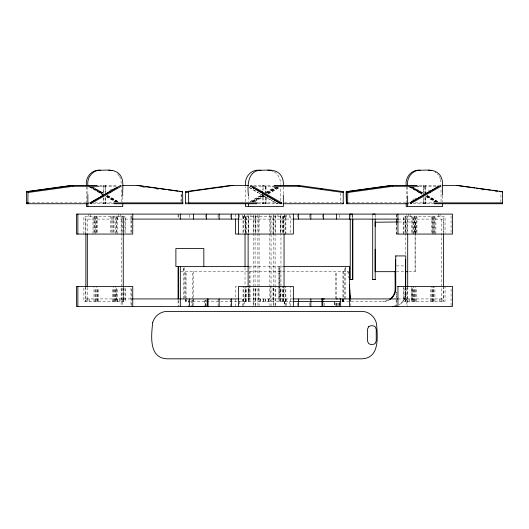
<?xml version="1.0" encoding="UTF-8"?>
<svg xmlns="http://www.w3.org/2000/svg" width="529" height="529" viewBox="0 0 529 529"><rect width="100%" height="100%" fill="white"/><g stroke="black" fill="none" stroke-linecap="round" stroke-linejoin="round"><path stroke-width="0.4" stroke-dasharray="2.65 1.98" d="M83.873 288.034L83.873 301.424L125.261 301.424L125.261 286.454M83.873 234.063L83.873 216.592L125.261 216.592L125.261 232.469M85.341 286.454L85.341 301.424L85.334 298.931L131.853 298.931M85.341 234.063L85.341 216.592M86.406 203.308L86.406 186.79M93.018 234.063L93.018 216.592M93.99 301.424L93.99 286.454M93.99 232.469L93.99 216.592M94.427 232.469L94.427 216.592M95.075 301.424L95.075 288.034M95.075 232.469L95.075 216.592M95.18 301.424L95.18 288.034M95.18 234.063L95.18 216.592M96.344 301.424L96.344 286.454M96.344 232.469L96.344 216.592M96.582 232.469L96.582 216.592M97.429 301.424L97.429 288.034M97.429 232.469L97.429 216.592M97.515 301.424L97.515 288.034M98.632 301.424L98.632 288.034M110.237 232.469L110.237 216.592M111.328 232.469L111.328 216.592M112.307 301.424L112.307 288.034M112.591 232.469L112.591 216.592M113.675 301.424L113.675 286.454M113.675 232.469L113.675 216.592M114.013 301.424L114.013 288.034M114.013 232.469L114.013 216.592M114.489 301.424L114.489 288.034M115.415 301.424L115.415 288.034M115.415 234.063L115.415 216.592M115.858 301.424L115.858 286.454M116.168 301.424L116.168 288.034M116.168 232.469L116.168 216.592M116.406 288.014L116.406 301.424M116.406 232.482L116.406 216.592M117.577 301.424L117.63 288.014M117.63 234.063L117.577 216.592M121.128 288.014L121.128 305.669M121.128 232.482L121.128 214.1M121.26 201.661L121.26 187.616M122.252 288.014L122.252 306.417M122.252 232.482L122.252 214.814M123.568 288.014L123.568 301.424M123.568 232.482L123.568 216.592M123.793 301.424L123.793 286.454M123.793 234.063L123.793 216.592M124.983 288.014L124.983 301.424M124.983 232.482L124.983 216.592M130.967 288.014L130.967 305.669M130.967 232.482L130.967 214.814M131.278 305.617L131.278 287.254M131.278 232.462L131.278 214.9M183.702 298.931L183.702 266.497M184.621 298.125L184.621 266.497M185.6 298.125L185.6 271.489M186.069 298.931L186.069 271.489M192.384 298.931L192.384 271.489M192.629 305.669L192.629 300.426M193.224 271.489L193.224 301.424M193.422 305.669L193.422 298.931M205.602 305.669L205.602 300.426M235.55 306.417L235.55 286.454L237.554 286.454M243.036 301.424L243.036 286.454M243.036 232.469L243.036 216.592L285.885 216.592L285.885 234.063M243.228 301.424L243.228 286.454M243.181 232.469L243.181 216.592M243.598 219.092L243.604 214.814M243.598 305.669L243.598 298.931M245.522 301.424L245.522 288.034M245.522 232.469L245.522 216.592M245.549 201.661L245.549 186.79M245.674 232.469L245.674 216.592M245.714 301.424L245.714 288.034M245.965 301.424L245.965 286.454M245.965 234.063L245.965 216.592M246.117 301.424L246.117 286.454M246.117 234.063L246.117 216.592M248.458 301.424L248.458 288.034M248.458 232.469L248.458 216.592M248.604 301.424L248.604 288.034M248.604 232.469L248.604 216.592M249.007 287.578L249.066 301.424M249.906 301.424L249.906 271.489M253.219 288.014L253.219 305.669M253.219 232.482L253.219 214.814M255.137 305.669L255.137 298.931M255.738 305.669L255.738 288.014M255.738 232.482L255.738 214.814M255.904 288.014L255.904 301.424M255.884 232.482L255.884 216.592M258.516 288.014L258.516 301.424M258.536 232.482L258.536 216.592M259.091 306.417L259.098 298.931M270.398 286.454L270.398 301.424M270.398 234.063L270.398 216.592M271.066 306.417L271.053 214.814M273.037 288.014L273.037 301.424M273.037 234.063L273.037 216.592M273.176 288.014L273.176 306.417M273.176 234.063L273.176 214.814M275.1 305.669L275.1 214.1M275.702 305.669L275.702 286.454M275.702 232.482L275.702 214.1M278.948 298.931L278.948 266.497L278.968 271.489M279.008 271.489L279.008 301.424M279.848 301.424L279.887 266.497L279.907 298.931M280.31 301.424L280.31 288.034M280.31 232.469L280.31 216.592M280.463 301.424L280.463 288.034M280.463 232.469L280.463 216.592M280.436 200.835L280.436 185.137M282.803 301.424L282.803 286.454M282.803 232.469L282.803 216.592M282.955 301.424L282.955 286.454M282.955 232.469L282.955 216.592M283.207 301.424L283.207 286.454M283.207 232.469L283.207 216.592M283.399 301.424L283.399 286.454M283.399 232.469L283.399 216.592M285.316 305.669L285.316 298.931M285.693 301.424L285.693 286.454M285.693 234.063L285.693 216.592M285.885 301.424L285.885 286.454M286.533 305.702L286.533 298.931M290.441 306.417L290.441 287.254M290.441 232.462L290.441 214.9M297.344 305.702L297.344 302.138M309.776 305.702L309.782 302.138M324.403 305.709L324.409 302.145M335.498 305.669L335.498 301.927M335.697 298.931L335.697 271.489M336.292 305.676L336.292 301.933M336.47 305.669L336.47 301.927M336.537 298.931L336.537 271.489M337.343 305.676L337.343 301.933M338.752 305.676L338.752 301.933M339.545 305.676L339.545 301.933M339.797 305.676L339.797 301.933M342.944 301.424L342.944 271.489M343.321 271.489L343.321 301.424L343.354 298.931M344.3 298.931L344.3 266.497M345.219 298.931L345.219 266.497M396.175 306.417L396.175 292.048M396.175 222.881L396.175 234.063L397.054 234.063M396.552 234.063L396.552 223.026M403.66 286.454L403.66 301.424L445.048 301.424L445.048 286.454M403.66 234.063L403.66 216.592L445.048 216.592L445.048 232.469M403.931 288.014L403.931 301.424M403.931 234.063L403.931 216.592M405.128 301.424L405.128 288.034M405.128 232.469L405.128 216.592M405.353 286.454L405.353 301.424M405.353 232.482L405.353 216.592M406.193 203.308L406.193 186.79M406.669 288.014L406.669 306.417M406.669 234.063L406.669 214.814M407.793 286.454L407.793 305.669M407.793 232.482L407.793 214.1M411.291 288.014L411.291 301.424M411.291 232.482L411.291 216.592M411.344 301.424L411.344 286.454M412.508 288.014L412.508 301.424M412.508 232.482L412.508 216.592M412.746 301.424L412.746 288.034M413.063 301.424L413.063 286.454M413.063 234.063L413.063 216.592M413.506 301.424L413.506 286.454M413.506 234.063L413.506 216.592M414.432 301.424L414.432 288.034M414.432 232.469L414.432 216.592M414.624 232.469L414.624 216.592M414.908 301.424L414.908 288.034M415.245 301.424L415.245 286.454M415.245 234.063L415.245 216.592M415.834 234.063L415.834 216.592M416.614 301.424L416.614 288.034M416.614 232.469L416.614 216.592M416.958 232.469L416.958 216.592M430.282 301.424L430.282 288.034M431.406 301.424L431.406 286.454M431.492 232.469L431.492 216.592M432.332 232.469L432.332 216.592M432.577 301.424L432.577 286.454M432.577 234.063L432.577 216.592M432.616 301.424L432.616 288.034M433.74 301.424L433.74 286.454M433.74 234.063L433.74 216.592M433.84 301.424L433.84 286.454M433.84 232.469L433.84 216.592M434.494 232.469L434.494 216.592M434.931 301.424L434.931 286.454M434.931 234.063L434.931 216.592M435.896 234.063L435.896 216.592M441.047 201.661L441.047 187.616M443.58 286.454L443.58 301.424L443.626 287.406M443.58 234.063L443.58 216.592M451.065 305.617L451.065 287.254M451.065 232.462L451.065 214.1M103.71 186.268L103.71 185.408L103.823 194.718M103.955 202.871L103.948 203.738L103.863 197.595M105.172 186.268L105.178 185.408L105.278 192.549M105.416 202.871L105.416 203.738L105.317 196.828L105.185 203.738L105.178 202.871M262.873 186.268L262.873 185.408L262.939 190.169M263.111 202.871L263.111 203.738L262.992 194.136L262.88 203.738L262.873 202.871M398.82 222.001L415.113 222.001L415.113 271.668L408.593 271.668M415.113 271.668L415.113 233.349M423.498 186.268L423.498 185.408L423.61 194.718M423.742 202.871L423.736 203.738L423.65 197.595L423.504 203.738L423.498 202.871M103.783 197.978L103.717 203.738L103.71 202.871M103.843 193.343L103.955 185.408L103.955 186.268M105.317 193.945L105.416 185.408L105.423 186.268M181.07 202.071L181.202 192.444M181.097 201.331L181.216 192.51M263.052 190.169L263.111 185.408L263.118 186.268M423.623 194.136L423.742 185.408L423.742 186.268M425.091 194.718L425.204 185.408L425.21 186.268M500.857 202.071L500.989 192.444M88.469 186.268L99.624 192.51L100.126 191.643L103.598 193.647M103.334 194.513L99.862 192.51L100.365 191.643L92.701 187.068M277.507 202.871L277.004 203.738L257.563 192.51L258.059 191.643M408.256 186.268L419.411 192.51L419.914 191.643L423.385 193.647M422.426 194.11L419.649 192.51L420.152 191.643L412.488 187.068M266.543 192.444L275.589 187.068M277.48 187.101L268.428 192.51L267.932 191.643M101.29 195.254L105.456 192.847M249.986 201.648L261.994 194.718M265.743 192.549L275.371 186.995M250.567 201.668L263.065 194.454M251.85 201.728L262.992 195.294M266.781 193.105L278.618 186.268M252.267 201.668L263.382 195.254M266.854 193.25L278.003 186.968M252.452 201.734L263.568 195.313M252.915 201.648L263.515 195.532M267.985 192.946L278.3 186.995M254.158 201.734L264.573 195.717M268.044 193.713L279.894 187.048M254.78 201.728L264.533 196.094M268.315 193.912L280.152 187.074M412.051 200.465L414.134 199.261M414.829 198.864L416.217 198.058M424.549 193.25L426.632 192.047M436.683 186.598L438.746 185.408M109.635 190.473L113.821 188.132M428.027 191.253L430.117 190.083M221.142 187.974L222.769 187.742M99.657 185.408L117.736 185.408M253.642 185.408L271.794 185.408M419.444 185.408L437.939 185.408M99.657 186.268L117.339 186.268M254.198 186.268L271.787 186.268M419.444 186.268L437.126 186.268M27.832 202.871L89.546 202.871M94.903 202.871L112.822 202.871M185.527 202.871L188 202.871M258.641 202.871L276.502 202.871M284.509 202.871L341.503 202.871M347.619 202.871L409.334 202.871M415.093 202.871L433.436 202.871M88.594 203.738L89.209 203.738L88.707 202.871M92.84 203.738L112.816 203.738M257.815 203.738L278.743 203.738M413.043 203.738L433.43 203.738M132.369 219.092L85.87 219.092L85.87 233.084M239.994 219.092L292.537 219.092M398.35 219.092L443.626 219.092L443.626 233.084M396.38 265.908L404.824 265.908M249.232 266.497L283.187 266.497M180.587 271.489L348.307 271.489L348.512 273.916M396.373 271.668L404.52 271.668M239.174 298.931L292.537 298.931M397.947 298.931L443.626 298.931M385.899 301.001L386.501 301.001M292.563 301.424L185.448 301.424L185.448 298.931M341.932 301.424L383.274 301.424A12.478 12.478 0 0 0 389.509 299.758M481.443 189.785L483.076 190.01M495.296 191.716L496.929 191.941M142.909 187.18L146.169 187.63M156.769 189.104L158.396 189.336M271.126 170.609L273.394 171.548M411.542 186.968L419.914 191.643M91.755 186.968L100.126 191.643M412.713 186.995L423.709 193.343M427.498 195.532L438.091 201.648M420.152 191.643L423.623 193.647M427.095 195.651L438.905 202.468M426.857 195.651L438.667 202.468M411.245 186.995L422.935 193.74M427.445 196.345L436.623 201.648M410.854 187.074L422.697 193.912M427.174 196.497L436.227 201.728M426.599 196.517L435.625 201.734M419.411 192.51L422.195 194.11M426.361 196.517L435.387 201.734M409.386 187.074L421.924 194.315M425.713 196.497L434.765 201.728M249.457 187.478L277.619 203.738M92.925 186.995L103.922 193.343M107.711 195.532L118.304 201.648M100.365 191.643L103.836 193.647M107.308 195.651L119.118 202.468M107.07 195.651L118.88 202.468M91.457 186.995L103.148 193.74M106.951 195.942L116.836 201.648M91.067 187.074L102.904 193.912M107.387 196.497L116.44 201.728M106.812 196.517L115.838 201.734M99.624 192.51L103.095 194.513M106.574 196.517L115.6 201.734M89.599 187.074L102.838 194.718M105.926 196.497L114.978 201.728M409.201 186.268L419.649 192.51M249.205 187.517L257.563 192.51M89.414 186.268L99.862 192.51M434.772 171.859L436.068 172.851M274.154 171.859C278.492 174.372 280.806 179.384 280.436 184.317M437.371 173.843L438.369 175.132M117.583 173.843L119.078 175.78M269.631 191.643L270.134 192.51M439.368 176.422L440.307 178.683M119.58 176.422L120.83 179.43L121.26 184.317M440.617 179.43L441.047 184.317M350.667 299.811L350.806 301.424M347.93 271.489L348.472 277.963M425.071 193.343L424.966 185.408L425.058 193.178M425.124 197.165L425.204 203.738L425.104 196.828L424.972 203.738L424.966 202.871M340.326 193.25L340.445 202.931M265.968 197.165L266.041 203.738L265.948 196.828L265.809 203.738L265.803 202.871M265.908 193.945L265.803 185.408L265.902 192.549L266.041 185.408L266.047 186.268M415.113 222.001L415.113 232.562M322.525 214.814L322.525 218.378M309.776 214.814L309.776 218.378M297.344 214.814L297.344 218.378M286.533 214.814L286.533 219.092M285.316 214.814L285.316 219.092M242.388 306.417L242.381 298.931M230.446 306.417L230.439 298.931M218.08 306.417L218.08 298.931M206.098 306.43L206.098 300.188M205.384 306.417L205.384 300.181M442.528 195.875L442.528 201.661M441.999 298.931L441.999 301.424M441.583 219.092L441.583 298.931M441.014 298.931L441.014 301.424M440.055 214.1L440.055 216.592M439.361 298.931L439.361 301.424M438.587 214.1L438.587 216.592M410.114 214.1L410.114 216.592M409.155 298.931L409.155 301.424M408.652 214.1L408.652 216.592M407.879 298.931L407.879 301.424M407.641 186.79L407.641 195.049M407.7 219.092L407.7 233.084M407.7 287.406L407.7 298.931M406.583 298.931L406.583 301.424M405.657 219.092L405.657 255.309M405.73 287.333L405.657 298.931M405.24 298.931L405.24 301.424M405.121 287.333L405.121 293.939A12.478 12.478 0 0 1 398.886 304.744M396.552 214.814L396.552 218.378M396.552 291.915L396.552 298.151M396.552 300.426L396.552 304.922M396.175 214.1L396.175 218.093M375.193 214.919L375.187 218.292M372.7 214.919L372.694 218.292M352.737 214.919L352.737 218.186M352.731 215.019L352.731 218.292M350.839 214.814L350.839 218.378M350.839 298.931L350.839 305.702M345.549 266.497L345.549 271.489M343.473 298.931L343.473 301.424M342.746 298.931L342.746 301.424M342.633 298.931L342.633 301.424M339.307 214.814L339.307 219.092M339.307 302.138L339.307 306.417M334.46 302.138L334.46 305.702M334.282 302.138L334.282 305.702M289.409 214.814L289.409 219.092M289.409 301.424L289.409 306.417M284.668 214.814L284.668 219.092M284.562 301.424L284.562 305.702M284.384 301.424L284.384 306.417M284.172 214.814L284.172 219.092M284.172 301.424L284.172 306.417M284.047 219.092L284.047 233.084M284.047 287.406L284.047 298.931M283.352 186.79L283.352 194.222M280.892 214.1L280.892 216.592M280.959 219.092L280.959 298.931M277.963 214.1L277.963 216.592M273.83 219.092L273.83 298.931M273.777 214.814L273.777 219.092M273.777 298.931L273.777 305.669M269.922 298.931L269.922 305.669M269.843 214.814L269.843 298.931M268.686 298.931L268.686 301.424M268.375 298.931L268.375 301.424M265.756 298.931L265.756 301.424M265.446 298.931L265.446 301.424M263.475 298.931L263.475 301.424M263.164 298.931L263.164 301.424M260.546 298.931L260.546 301.424M260.235 298.931L260.235 301.424M259.078 214.814L259.078 298.931M257.861 214.814L257.947 306.417M255.137 214.814L255.137 219.092M255.084 219.092L255.084 298.931M253.821 214.814L253.821 305.669M250.951 214.1L250.951 216.592M249.946 266.497L249.966 298.931M248.498 196.702L248.498 201.661M248.121 219.092L248.121 233.084M248.121 287.406L248.121 298.931M248.022 214.1L248.022 216.592M245.033 219.092L245.033 233.084M245.033 267.654L245.033 298.931M244.748 214.814L244.748 219.092M244.253 214.814L244.253 219.092M244.253 301.424L244.253 306.417M242.381 214.814L242.381 219.092M239.511 214.814L239.511 219.092M239.511 301.424L239.511 306.417M235.55 214.1L235.55 218.093M230.439 214.814L230.439 218.378M218.074 214.814L218.074 218.378M205.378 214.814L205.378 218.378M204.511 300.432L204.511 305.676M192.384 300.181L192.444 305.669M191.577 300.432L191.577 305.676M189.607 214.814L189.607 219.092M188.251 300.188L188.251 305.716M186.287 298.931L186.287 301.424M186.069 300.181L186.069 301.424M185.6 298.931L185.6 301.424M183.371 267.919L183.371 271.489M178.683 214.814L178.683 218.378M178.683 300.426L178.683 305.669M178.081 214.1L178.081 218.378M178.081 300.426L178.081 305.669M123.68 298.931L123.68 301.424M123.264 219.092L123.264 233.084M123.264 287.406L123.264 298.931M122.741 196.702L122.741 201.661M122.331 298.931L122.331 301.424M121.796 219.092L121.796 298.931M121.035 298.931L121.035 301.424M120.268 214.1L120.268 216.592M119.766 298.931L119.766 301.424M118.8 214.1L118.8 216.592M117.63 216.592L117.63 219.092M117.63 298.931L117.63 301.424M90.327 214.1L90.327 216.592M89.56 298.931L89.56 301.424M88.865 214.1L88.865 216.592M87.854 186.79L87.854 193.396M87.9 298.931L87.9 301.424M87.331 219.092L87.331 233.084M87.331 287.406L87.331 298.931M86.915 298.931L86.915 301.424M85.87 287.406L85.87 298.931M405.73 293.939A12.478 12.478 0 0 1 399.494 304.744M388.187 300.141A12.478 12.478 0 0 1 382.665 301.424"/><path stroke-width="0.79" d="M77.856 306.417L77.856 286.454M77.856 234.063L77.856 214.1M87.854 206.614L87.854 194.222M122.741 195.875C122.12 188.615 124.87 179.675 119.058 173.843C113.742 168.52 105.648 170.543 98.963 170.186C91.206 170.06 85.328 177.658 86.406 185.137M132.746 306.417L132.746 286.454L76.388 286.454L76.388 306.417L452.533 306.417L452.533 286.454L397.643 286.454M132.746 214.1L132.746 234.063L76.388 234.063L76.388 214.1L452.533 214.1L452.533 234.063L397.643 234.063M178.081 298.931L178.081 266.497M178.584 298.931L178.584 266.497M180.316 266.497L180.316 306.417M189.375 306.417L189.375 298.931M193.422 219.092L193.422 214.1M206.389 219.092L206.396 214.1M207.269 306.417L207.269 298.931M208.062 306.417L208.062 298.931M219.138 219.092L219.138 214.1M219.138 306.417L219.138 298.931M231.57 306.417L231.57 298.931M231.57 219.092L231.576 214.1M235.55 218.887L235.55 234.063L293.37 234.063L293.37 214.1M238.48 306.417L238.48 286.454L293.37 286.454L293.37 306.417M238.48 234.063L238.48 214.1M248.498 195.875C247.241 186.056 247.499 170.318 261.055 170.186M283.352 195.049L283.352 206.614L245.549 206.614L245.549 203.308M298.475 298.931L298.475 306.417M310.84 306.417L310.84 298.931M320.852 306.423L340.669 306.43L340.669 298.945L339.803 298.938M349.557 306.417L349.557 266.497L283.808 266.497M375.193 249.245L375.193 271.668L395.56 271.668M395.143 271.615L395.143 288.953A12.478 12.478 0 0 1 389.595 299.328M395.752 255.924L395.752 288.953A12.478 12.478 0 0 1 390.204 299.328M397.947 306.417L397.947 286.454M397.947 234.063L397.947 214.1M405.73 287.333L405.73 255.924L395.613 255.924M407.641 206.614L407.641 195.875M442.528 195.049C442.019 188.04 444.472 179.437 438.845 173.843C433.529 168.52 425.435 170.543 418.75 170.186C410.993 170.06 405.115 177.658 406.193 185.137M26.45 192.51L26.457 191.643L71.276 185.408L97.31 185.408M88.317 203.738L26.602 203.738L26.609 202.871L28.255 202.871M182.604 192.51L182.611 191.643L137.613 185.408L122.206 185.408M113.642 203.738L182.756 203.738L182.763 202.871L113.649 202.871M188.542 192.51L188.542 191.643L233.368 185.408M417.097 185.408L391.063 185.408L346.244 191.643L346.389 203.738L408.514 203.738M346.389 203.738L346.244 191.643M375.193 222.226L398.006 222.001M502.391 192.51L502.398 191.643L457.4 185.408L442.389 185.408M434.249 203.738L502.543 203.738L502.55 202.871L433.436 202.871M27.984 191.643L27.991 192.51L72.989 186.268L72.982 185.408L27.984 191.643L27.839 203.738L27.832 202.871M256.988 203.738L185.534 203.738L185.686 191.643L230.677 185.408L248.775 185.408M283.088 203.738L343.156 203.738L343.301 191.643L298.482 185.408L274.154 185.408M347.778 191.643L347.778 192.51L392.776 186.268L392.769 185.408L347.778 191.643L347.626 203.738L347.619 202.871M405.485 285.686L405.598 259.765M350.244 214.1L352.737 214.1M352.744 279.471L350.238 279.577L352.744 279.471L352.737 218.999M372.7 214.1L375.193 214.1M372.694 279.577L375.193 279.471L372.694 279.577L372.7 218.999M250.303 186.268L251.057 185.408L281.659 202.871L281.163 203.738L280.549 203.738L266.623 195.69M250.554 186.268L261.716 192.51L262.219 191.643M90.175 202.871L120.678 185.408L121.181 186.268L90.671 203.738L90.175 202.871L103.591 195.122M438.151 186.598L409.962 202.871L440.465 185.408L440.968 186.268L410.458 203.738M104.299 194.718L116.988 187.392M188.959 192.053L185.686 192.51L185.686 191.643M100.424 170.186C92.661 170.06 86.776 177.658 87.854 185.137M420.211 170.186C412.448 170.06 406.563 177.658 407.641 185.137M189.118 306.423L188.251 306.43L206.971 306.423L206.098 306.43M191.577 306.423L192.444 306.417M204.511 306.423L205.384 306.417M72.989 186.268L98.936 186.268M272.534 186.268L298.482 186.268L343.308 192.51L343.301 191.643M392.776 186.268L418.723 186.268M257.815 202.871L188.701 202.871L188.694 203.738L188.542 191.643M281.051 202.871L281.659 202.871M346.396 202.871L348.042 202.871M132.369 219.092L239.201 219.092M293.251 219.092L398.35 219.092M248.405 266.497L175.886 266.497L175.886 248.531L203.83 248.531L203.83 266.497M405.333 271.668L407.78 271.668M132.369 298.931L238.791 298.931M293.02 298.931L397.947 298.931M293.701 301.424L322.743 301.424M322.822 301.437L340.669 301.437M323.536 298.931L324.409 298.938M336.47 298.931L337.343 298.938M322.525 306.417L323.318 306.423M323.536 306.417L324.403 306.423M335.498 306.417L336.292 306.423M336.47 306.417L337.343 306.423M338.752 306.423L339.545 306.423M339.797 306.423L340.669 306.43M428.49 170.186L431.743 170.609M267.872 170.186L271.126 170.609M108.703 170.186L111.956 170.609M456.99 185.52L474.923 188.013M476.55 188.245L490.403 190.169M492.036 190.394L497.743 191.187M499.369 191.419L501.003 191.643M297.761 185.745L299.401 185.977M320.673 188.919L322.306 189.151M332.126 190.513L333.759 190.738M137.203 185.52L143.723 186.426M145.356 186.651L159.209 188.582M160.836 188.807L166.542 189.6M168.169 189.832L177.949 191.187M179.582 191.419L181.209 191.643M261.716 192.51L281.163 203.738M252.393 187.478L254.475 188.681M255.871 189.488L265.922 195.294M430.017 191.643L430.52 192.51M410.577 202.871L411.073 203.738M110.23 191.643L110.733 192.51M90.783 202.871L91.286 203.738M349.391 284.437L350.601 298.997M349.418 289.29L349.55 290.91M349.953 295.764L350.092 297.384M502.398 191.643L502.543 203.738M182.611 191.643L182.756 203.738M26.457 191.643L26.602 203.738M343.149 202.871L343.156 203.738M298.482 185.408L298.482 186.268M185.527 202.871L185.534 203.738M395.282 271.397L395.447 287.115L395.613 259.765M375.193 222.001L375.193 226.538M323.536 214.1L323.536 219.092M310.84 214.1L310.84 219.092M298.475 214.1L298.475 219.092M443.626 233.904L443.626 286.586M442.528 203.308L442.528 206.614L406.193 206.614L406.193 203.308M407.7 233.904L407.7 286.586M396.552 219.092L396.552 222.24M375.193 218.999L375.187 279.577M352.731 219.105L352.731 279.577M350.244 218.999L350.238 279.577M349.557 214.1L349.557 219.092M336.47 214.1L336.47 219.092M284.047 233.904L284.047 286.586M283.352 185.137C283.623 181.057 282.638 176.812 279.676 173.843C273.949 168.196 265.234 170.728 258.119 170.186C250.356 170.06 244.471 177.658 245.549 185.137M248.498 203.308L248.498 206.614M248.121 233.904L248.121 286.586M245.033 233.904L245.033 266.828M180.316 214.1L180.316 219.092M123.264 233.904L123.264 286.586M122.741 203.308L122.741 206.614L86.406 206.614L86.406 203.308M87.331 233.904L87.331 286.586M85.87 233.904L85.87 286.586M396.486 305.993A12.478 12.478 0 0 1 393.252 306.417M395.877 305.993A12.478 12.478 0 0 1 392.65 306.417M321.949 298.938L321.949 306.423L322.816 306.43L322.822 298.945L321.949 298.938M152.689 322.505C151.4 335.128 148.371 358.206 167.151 358.814L361.77 358.814C379.095 358.298 377.66 338.672 376.741 326.38C376.787 318.365 369.778 311.356 361.77 311.409L167.151 311.409C160.532 311.442 154.442 316.117 152.689 322.505M368.515 326.777L367.496 329.25L367.496 340.974L368.515 343.447A5.667 5.667 0 0 0 375.206 343.447L376.225 340.974L376.225 329.25L375.206 326.777A5.667 5.667 0 0 0 368.515 326.777"/></g></svg>
